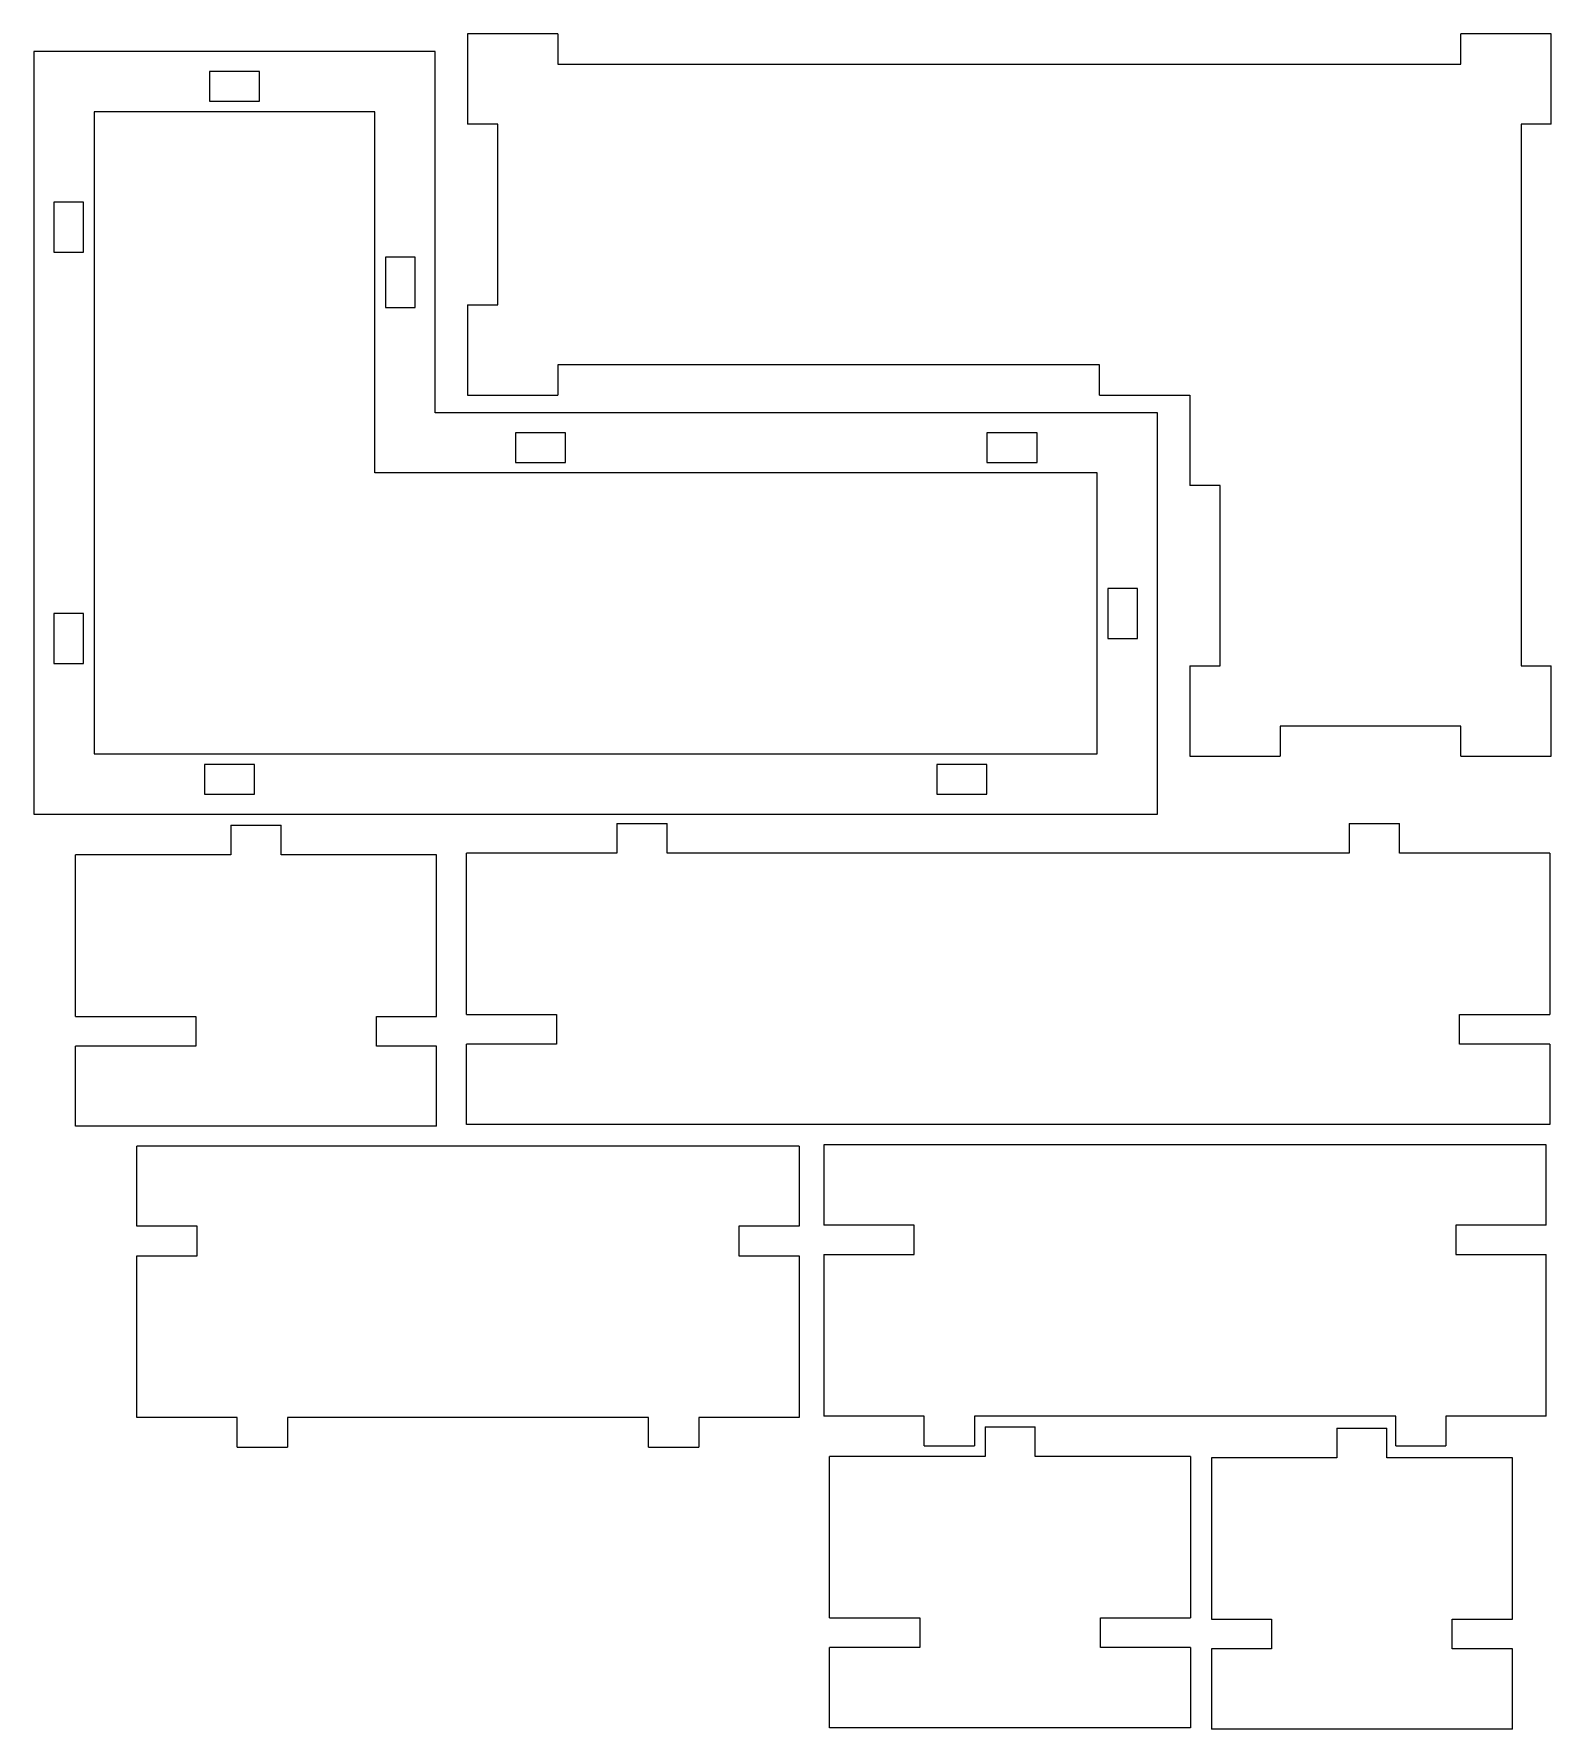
# Model space of a CAD drawing. Extents: x 143 to 294, y 37 to 206.
import ezdxf

# ---------------------------------------------------------------- set-up
doc = ezdxf.new("R2010")
doc.units = 0
doc.layers.get('0').update_dxf_attribs({"linetype": 'CONTINUOUS'})

msp = doc.modelspace()

# ---------------------------------------------------------------- linework, layer by layer
at = {"color": 6}
for points in [[(186, 206), (186, 197)], [(195, 206), (186, 206)], [(195, 206), (195, 203), (285, 203), (285, 206)], [(294, 206), (285, 206)], [(294, 197), (294, 206)], [(142.76826, 204.238952), (142.76826, 128.238952)], [(182.76826, 204.238952), (142.76826, 204.238952)], [(182.76826, 168.238952), (182.76826, 204.238952)], [(186, 179), (189, 179), (189, 197), (186, 197)], [(294, 197), (291, 197), (291, 143), (294, 143)], [(186, 179), (186, 170)], [(249, 170), (249, 173), (195, 173), (195, 170)], [(186, 170), (195, 170)], [(249, 170), (258, 170)], [(258, 170), (258, 161)], [(254.76826, 128.238952), (254.76826, 168.238952), (182.76826, 168.238952)], [(258, 143), (261, 143), (261, 161), (258, 161)], [(258, 143), (258, 134)], [(294, 134), (294, 143)], [(285, 134), (285, 137), (267, 137), (267, 134)], [(258, 134), (267, 134)], [(285, 134), (294, 134)], [(142.76826, 128.238952), (254.76826, 128.238952)], [(162.404381, 127.119061), (167.404381, 127.119061)], [(162.404381, 127.119061), (162.404381, 124.169061)], [(167.404381, 124.169061), (167.404381, 127.119061)], [(200.876614, 127.301054), (205.876614, 127.301054)], [(200.876614, 127.301054), (200.876614, 124.351054)], [(205.876614, 124.351054), (205.876614, 127.301054)], [(273.876614, 127.301054), (273.876614, 124.351054)], [(273.876614, 127.301054), (278.876614, 127.301054)], [(278.876614, 124.351054), (278.876614, 127.301054)], [(146.904381, 108.069061), (146.904381, 124.169061)], [(162.404381, 124.169061), (146.904381, 124.169061)], [(182.904381, 124.169061), (167.404381, 124.169061)], [(182.904381, 108.069061), (182.904381, 124.169061)], [(185.876614, 108.251054), (185.876614, 124.351054)], [(200.876614, 124.351054), (185.876614, 124.351054)], [(273.876614, 124.351054), (205.876614, 124.351054)], [(293.876614, 124.351054), (278.876614, 124.351054)], [(293.876614, 124.351054), (293.876614, 108.251054)], [(185.876614, 108.251054), (194.876614, 108.251054)], [(194.876614, 108.251054), (194.876614, 105.301054)], [(284.876614, 108.251054), (293.876614, 108.251054)], [(284.876614, 105.301054), (284.876614, 108.251054)], [(146.904381, 108.069061), (158.904381, 108.069061)], [(158.904381, 108.069061), (158.904381, 105.119061)], [(176.904381, 108.069061), (182.904381, 108.069061)], [(176.904381, 105.119061), (176.904381, 108.069061)], [(182.904381, 97.119061), (146.904381, 97.119061), (146.904381, 105.119061)], [(158.904381, 105.119061), (146.904381, 105.119061)], [(182.904381, 105.119061), (176.904381, 105.119061)], [(182.904381, 97.119061), (182.904381, 105.119061)], [(293.876614, 105.301054), (293.876614, 97.301054), (185.876614, 97.301054), (185.876614, 105.301054)], [(194.876614, 105.301054), (185.876614, 105.301054)], [(293.876614, 105.301054), (284.876614, 105.301054)], [(219.042564, 95.151144), (153.042564, 95.151144)], [(153.042564, 87.151144), (153.042564, 95.151144)], [(219.042564, 95.151144), (219.042564, 87.151144)], [(293.513885, 87.280685), (293.513885, 95.280685), (221.513885, 95.280685), (221.513885, 87.280685)], [(159.042564, 87.151144), (153.042564, 87.151144)], [(159.042564, 84.201144), (159.042564, 87.151144)], [(213.042564, 87.151144), (213.042564, 84.201144)], [(219.042564, 87.151144), (213.042564, 87.151144)], [(230.513885, 87.280685), (221.513885, 87.280685)], [(230.513885, 84.330685), (230.513885, 87.280685)], [(284.513885, 87.280685), (284.513885, 84.330685)], [(293.513885, 87.280685), (284.513885, 87.280685)], [(153.042564, 84.201144), (159.042564, 84.201144)], [(153.042564, 68.101144), (153.042564, 84.201144)], [(213.042564, 84.201144), (219.042564, 84.201144)], [(219.042564, 84.201144), (219.042564, 68.101144)], [(221.513885, 84.330685), (230.513885, 84.330685)], [(221.513885, 84.330685), (221.513885, 68.230685)], [(284.513885, 84.330685), (293.513885, 84.330685)], [(293.513885, 68.230685), (293.513885, 84.330685)], [(163.042564, 68.101144), (153.042564, 68.101144)], [(163.042564, 65.151144), (163.042564, 68.101144)], [(168.042564, 68.101144), (168.042564, 65.151144)], [(204.042564, 68.101144), (168.042564, 68.101144)], [(204.042564, 65.151144), (204.042564, 68.101144)], [(209.042564, 68.101144), (209.042564, 65.151144)], [(219.042564, 68.101144), (209.042564, 68.101144)], [(231.513885, 68.230685), (221.513885, 68.230685)], [(231.513885, 65.280685), (231.513885, 68.230685)], [(236.513885, 68.230685), (236.513885, 65.280685)], [(278.513885, 68.230685), (236.513885, 68.230685)], [(278.513885, 65.280685), (278.513885, 68.230685)], [(283.513885, 68.230685), (283.513885, 65.280685)], [(293.513885, 68.230685), (283.513885, 68.230685)], [(237.57222, 67.17235), (242.57222, 67.17235)], [(237.57222, 67.17235), (237.57222, 64.22235)], [(242.57222, 64.22235), (242.57222, 67.17235)], [(272.63608, 67.03886), (277.63608, 67.03886)], [(272.63608, 67.03886), (272.63608, 64.08886)], [(277.63608, 64.08886), (277.63608, 67.03886)], [(163.042564, 65.151144), (168.042564, 65.151144)], [(204.042564, 65.151144), (209.042564, 65.151144)], [(222.07222, 48.12235), (222.07222, 64.22235)], [(237.57222, 64.22235), (222.07222, 64.22235)], [(231.513885, 65.280685), (236.513885, 65.280685)], [(258.07222, 64.22235), (242.57222, 64.22235)], [(258.07222, 64.22235), (258.07222, 48.12235)], [(278.513885, 65.280685), (283.513885, 65.280685)], [(260.13608, 64.08886), (260.13608, 47.98886)], [(272.63608, 64.08886), (260.13608, 64.08886)], [(290.13608, 64.08886), (277.63608, 64.08886)], [(290.13608, 47.98886), (290.13608, 64.08886)], [(222.07222, 48.12235), (231.07222, 48.12235)], [(231.07222, 48.12235), (231.07222, 45.17235)], [(249.07222, 48.12235), (258.07222, 48.12235)], [(249.07222, 45.17235), (249.07222, 48.12235)], [(260.13608, 47.98886), (266.13608, 47.98886)], [(266.13608, 47.98886), (266.13608, 45.03886)], [(284.13608, 47.98886), (290.13608, 47.98886)], [(284.13608, 45.03886), (284.13608, 47.98886)], [(258.07222, 45.17235), (258.07222, 37.17235), (222.07222, 37.17235), (222.07222, 45.17235)], [(231.07222, 45.17235), (222.07222, 45.17235)], [(258.07222, 45.17235), (249.07222, 45.17235)], [(260.13608, 45.03886), (260.13608, 37.03886)], [(266.13608, 45.03886), (260.13608, 45.03886)], [(290.13608, 45.03886), (284.13608, 45.03886)], [(290.13608, 37.03886), (290.13608, 45.03886)], [(290.13608, 37.03886), (260.13608, 37.03886)]]:
    msp.add_lwpolyline(points, dxfattribs=at)
at = {"color": 5}
for points in [[(165.26826, 202.238952), (160.26826, 202.238952)], [(160.26826, 202.238952), (160.26826, 199.288952)], [(165.26826, 199.288952), (165.26826, 202.238952)], [(160.26826, 199.288952), (165.26826, 199.288952)], [(177.81826, 183.738952), (177.81826, 178.738952)], [(180.76826, 183.738952), (177.81826, 183.738952)], [(180.76826, 178.738952), (180.76826, 183.738952)], [(177.81826, 178.738952), (180.76826, 178.738952)], [(190.76826, 166.238952), (190.76826, 163.288952)], [(195.76826, 166.238952), (190.76826, 166.238952)], [(195.76826, 163.288952), (195.76826, 166.238952)], [(237.76826, 166.238952), (237.76826, 163.288952)], [(242.76826, 166.238952), (237.76826, 166.238952)], [(242.76826, 163.288952), (242.76826, 166.238952)], [(190.76826, 163.288952), (195.76826, 163.288952)], [(237.76826, 163.288952), (242.76826, 163.288952)], [(249.81826, 150.738952), (249.81826, 145.738952)], [(252.76826, 150.738952), (249.81826, 150.738952)], [(252.76826, 145.738952), (252.76826, 150.738952)], [(249.81826, 145.738952), (252.76826, 145.738952)], [(159.76826, 133.188952), (159.76826, 130.238952)], [(164.76826, 133.188952), (159.76826, 133.188952)], [(164.76826, 130.238952), (164.76826, 133.188952)], [(232.76826, 133.188952), (232.76826, 130.238952)], [(237.76826, 133.188952), (232.76826, 133.188952)], [(237.76826, 130.238952), (237.76826, 133.188952)], [(159.76826, 130.238952), (164.76826, 130.238952)], [(232.76826, 130.238952), (237.76826, 130.238952)]]:
    msp.add_lwpolyline(points, dxfattribs=at)
at = {"color": 4}
for points in [[(148.76826, 198.238952), (148.76826, 134.238952)], [(176.76826, 198.238952), (148.76826, 198.238952)], [(176.76826, 162.238952), (176.76826, 198.238952)], [(248.76826, 134.238952), (248.76826, 162.238952), (176.76826, 162.238952)], [(148.76826, 134.238952), (248.76826, 134.238952)]]:
    msp.add_lwpolyline(points, dxfattribs=at)
at = {"color": 5}
for points in [[(144.76826, 189.238952), (144.76826, 184.238952), (147.71826, 184.238952), (147.71826, 189.238952)], [(147.71826, 148.238952), (144.76826, 148.238952), (144.76826, 143.238952), (147.71826, 143.238952)]]:
    msp.add_lwpolyline(points, close=True, dxfattribs=at)

doc.saveas('drawing.dxf')
